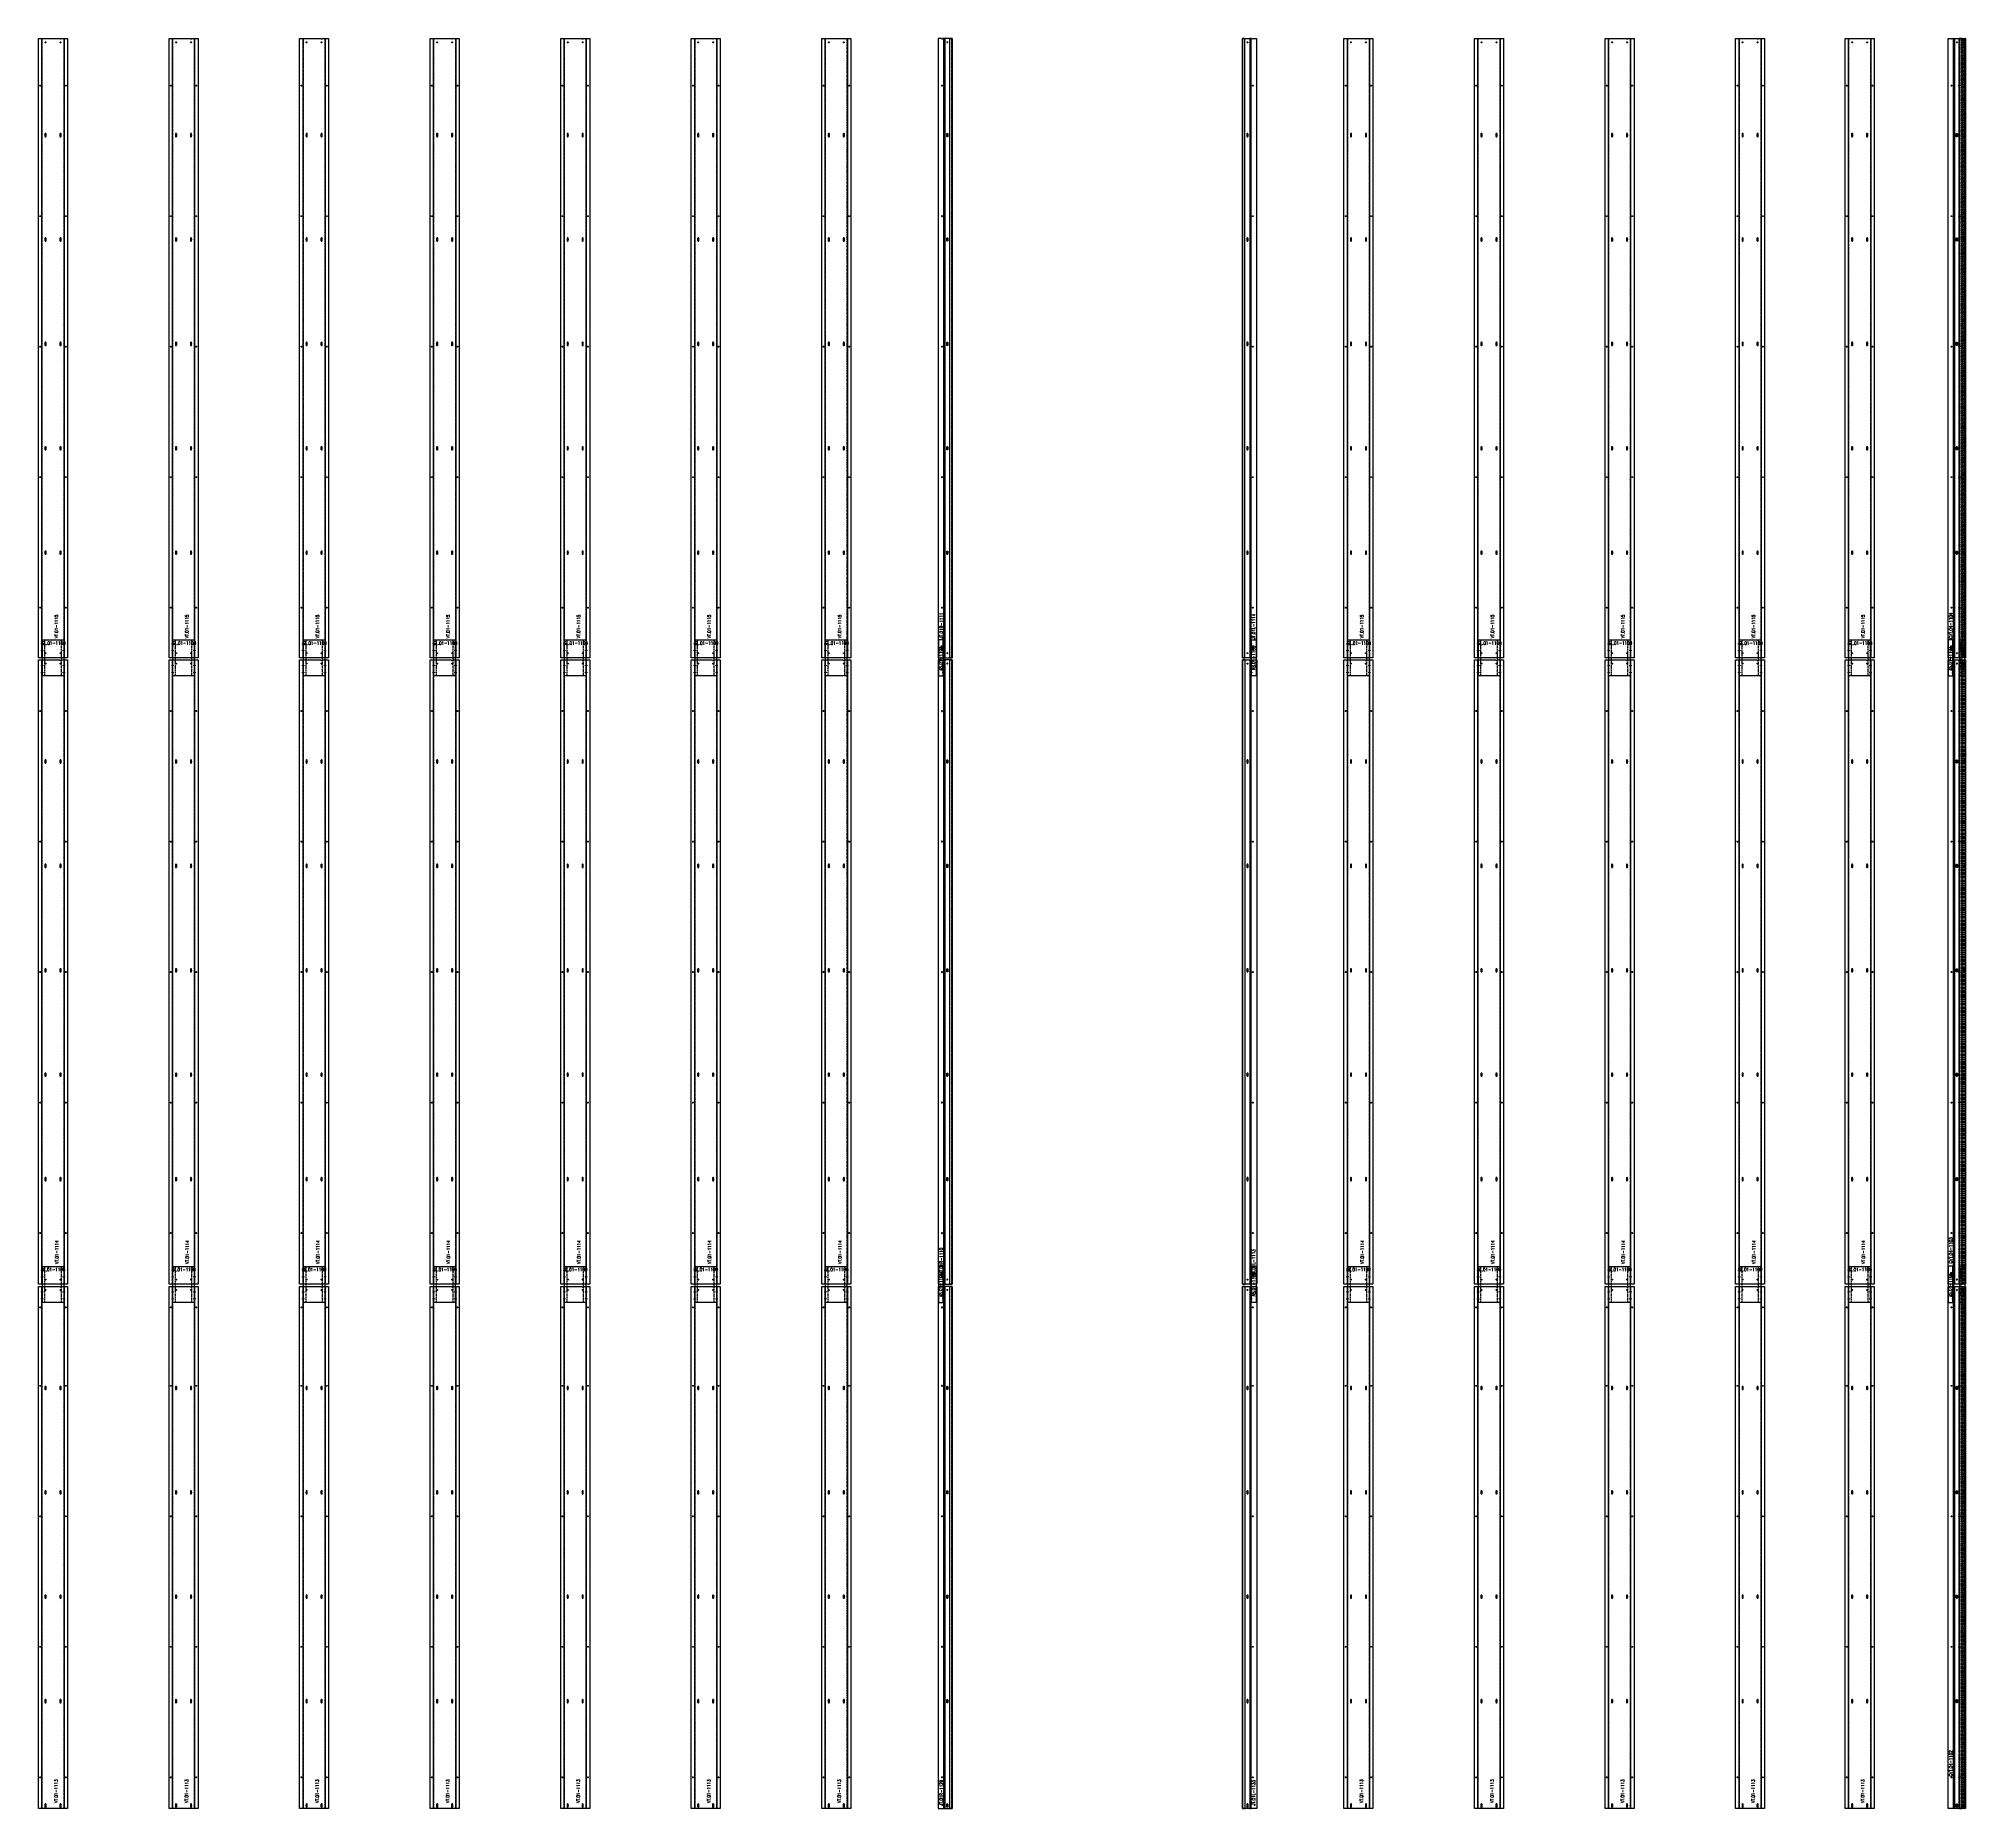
# Model space of a CAD drawing. Header units: inches. Extents: x 11737 to 18084, y -4365 to 1695.
# Drawn here: x 17161 to 17603.8, y -148.2 to 258.6 of the extents above; entities that cross this region are included whole.
import ezdxf

# ---------------------------------------------------------------- set-up
doc = ezdxf.new("R2010")
doc.units = ezdxf.units.IN
doc.header["$MEASUREMENT"] = 0
for name, pattern in [('NBK_Center', [0.541667, 0.333333, -0.0625, 0.083333, -0.0625]), ('NBK_Center2', [0.270833, 0.166667, -0.03125, 0.041667, -0.03125]), ('NBK_Hidden', [0.125, 0.083333, -0.041667]), ('NBK_Hidden2', [0.0625, 0.041667, -0.020833])]:
    doc.linetypes.add(name, pattern=pattern)
doc.layers.get('Defpoints').update_dxf_attribs({"color": 250, "lineweight": 0})
for name, color, linetype, lineweight in [('!Bracket', 11, 'Continuous', 25), ('!Clip - bent', 20, 'Continuous', 25), ('!Dimension', 50, 'Continuous', 5), ('!Extrusion', 140, 'Continuous', 25), ('!Linetype_Center', 220, 'NBK_Center', 9), ('!Linetype_Center2', 222, 'NBK_Center2', 9), ('!Misc2', 252, 'NBK_Hidden2', 5)]:
    doc.layers.add(name, color=color, linetype=linetype, lineweight=lineweight)
doc.styles.add('Romans', font='romans.shx', dxfattribs={"width": 0.8})

# ---------------------------------------------------------------- blocks, each defined once
blk = doc.blocks.new('CLEAR SECTION HOLE')
at = {"layer": '!Linetype_Center2'}
blk.add_line((-0.33, 0), (0.26, 0), dxfattribs=at)
at = {"layer": '!Misc2'}
blk.add_lwpolyline([(-0.08, 0.1), (0, 0.1), (0, -0.1), (-0.08, -0.1)], close=True, dxfattribs=at)
blk = doc.blocks.new('WEEP HOLE')
at = {"layer": '!Linetype_Center'}
for p, q in [((-0.22, 0.37), (0.22, 0.37)), ((0, 0.83), (0, -0.08))]:
    blk.add_line(p, q, dxfattribs=at)
at = {"color": 0}
blk.add_lwpolyline([(-0.14, 0.61), (-0.14, 0.14, 0.414214), (0, 0, 0.414214), (0.14, 0.14), (0.14, 0.61, 0.414214), (0, 0.75, 0.414214)], format="xyb", close=True, dxfattribs=at)
blk = doc.blocks.new('TAP HOLE_5mm')
at = {"layer": '!Linetype_Center2'}
for points in [[(-0.18, 0), (0.18, 0)], [(0, 0.18), (0, -0.18)]]:
    blk.add_lwpolyline(points, dxfattribs=at)
blk.add_circle((0, 0), 0.101)
blk = doc.blocks.new('VT.01-1113-')
at = {"layer": '!Extrusion'}
blk.add_lwpolyline([(120.02, -1.58, 1), (120.02, -1.86), (120.02, -3.33), (0, -3.33), (0, 3.33), (120.02, 3.33)], format="xyb", close=True, dxfattribs=at)
blk.add_lwpolyline([(120.02, -2.54), (0, -2.54), (0, 2.54), (120.02, 2.54)], dxfattribs=at)
at = {"layer": '!Extrusion', "linetype": 'NBK_Hidden'}
blk.add_lwpolyline([(120.02, -2.46), (0, -2.46), (0, 2.46), (120.02, 2.46)], dxfattribs=at)
at = {"layer": '!Extrusion'}
blk.add_lwpolyline([(124.61, 2.45), (124.61, -2.45), (116.35, -2.45), (116.35, 2.45)], close=True, dxfattribs=at)
at = {"layer": '!Extrusion', "linetype": 'NBK_Hidden2'}
blk.add_lwpolyline([(124.61, 1.86), (124.61, -1.86), (116.35, -1.86), (116.35, 1.86)], close=True, dxfattribs=at)
at = {"layer": '!Dimension', "rotation": 270}
for p in [(117.15, 2.46), (118.73, 2.46), (117.15, -2.54), (118.73, -2.54)]:
    blk.add_blockref('CLEAR SECTION HOLE', p, dxfattribs=at)
at = {"layer": '!Extrusion', "rotation": 270}
for name, p in [('WEEP HOLE', (0.29, 1.72)), ('TAP HOLE_5mm', (7.16, 2.93)), ('WEEP HOLE', (24.3, 1.72)), ('TAP HOLE_5mm', (37.16, 2.93)), ('WEEP HOLE', (48.3, 1.72)), ('TAP HOLE_5mm', (67.16, 2.93)), ('WEEP HOLE', (72.3, 1.72)), ('WEEP HOLE', (96.3, 1.72)), ('TAP HOLE_5mm', (97.16, 2.93)), ('TAP HOLE_5mm', (115.18, 2.93)), ('TAP HOLE_5mm', (119.19, 1.72)), ('WEEP HOLE', (0.29, -1.72)), ('TAP HOLE_5mm', (7.16, -2.93)), ('WEEP HOLE', (24.3, -1.72)), ('TAP HOLE_5mm', (37.16, -2.93)), ('WEEP HOLE', (48.3, -1.72)), ('TAP HOLE_5mm', (67.16, -2.93)), ('WEEP HOLE', (72.3, -1.72)), ('WEEP HOLE', (96.3, -1.72)), ('TAP HOLE_5mm', (97.16, -2.93)), ('TAP HOLE_5mm', (115.18, -2.93)), ('TAP HOLE_5mm', (119.19, -1.72))]:
    blk.add_blockref(name, p, dxfattribs=at)
at = {"layer": 'Defpoints', "color": 30, "insert": (123.88, -0.03), "char_height": 0.75, "width": 1.65, "attachment_point": 5, "rotation": 270, "style": 'Romans'}
blk.add_mtext('SL.01-1100', dxfattribs=at)
at = {"layer": 'Defpoints', "color": 1, "insert": (3.96, -0.69), "char_height": 0.75, "width": 1.65, "attachment_point": 5, "style": 'Romans'}
blk.add_mtext('VT.01-1113', dxfattribs=at)
blk = doc.blocks.new('SLOTTED SECTION HOLE')
at = {"layer": '!Linetype_Center2'}
blk.add_line((-0.33, 0), (0.26, 0), dxfattribs=at)
at = {"layer": '!Misc2'}
blk.add_lwpolyline([(-0.08, 0.47), (0, 0.47), (0, -0.47), (-0.08, -0.47)], close=True, dxfattribs=at)
blk = doc.blocks.new('VT.01-1115-')
at = {"layer": '!Extrusion'}
blk.add_lwpolyline([(3.33, 0), (-3.33, 0), (-3.33, 142.35), (1.58, 142.35, 1), (1.86, 142.35), (3.33, 142.35)], format="xyb", close=True, dxfattribs=at)
blk.add_lwpolyline([(1.86, 142.35), (2.54, 142.35), (2.54, 0), (-2.54, 0), (-2.54, 142.35), (1.58, 142.35)], dxfattribs=at)
at = {"layer": '!Extrusion', "linetype": 'NBK_Hidden'}
blk.add_lwpolyline([(1.86, 142.35), (2.46, 142.35), (2.46, 0), (-2.46, 0), (-2.46, 142.35), (1.58, 142.35)], dxfattribs=at)
at = {"layer": '!Dimension'}
for p in [(-2.46, 3.24), (-2.46, 1.66), (2.54, 3.24), (2.54, 1.66)]:
    blk.add_blockref('SLOTTED SECTION HOLE', p, dxfattribs=at)
at = {"layer": '!Extrusion'}
for name, p in [('TAP HOLE_5mm', (-1.72, 141.48)), ('TAP HOLE_5mm', (1.72, 141.48)), ('TAP HOLE_5mm', (-2.93, 131.52)), ('TAP HOLE_5mm', (2.93, 131.52)), ('WEEP HOLE', (-1.72, 119.78)), ('WEEP HOLE', (1.72, 119.78)), ('TAP HOLE_5mm', (-2.93, 101.52)), ('TAP HOLE_5mm', (2.93, 101.52)), ('WEEP HOLE', (-1.72, 95.78)), ('WEEP HOLE', (1.72, 95.78)), ('TAP HOLE_5mm', (-2.93, 71.52)), ('WEEP HOLE', (-1.72, 71.78)), ('WEEP HOLE', (1.72, 71.78)), ('TAP HOLE_5mm', (2.93, 71.52)), ('WEEP HOLE', (-1.72, 47.78)), ('WEEP HOLE', (1.72, 47.78)), ('TAP HOLE_5mm', (-2.93, 41.52)), ('TAP HOLE_5mm', (2.93, 41.52)), ('WEEP HOLE', (-1.72, 23.78)), ('WEEP HOLE', (1.72, 23.78)), ('TAP HOLE_5mm', (-2.93, 11.52)), ('TAP HOLE_5mm', (2.93, 11.52)), ('TAP HOLE_5mm', (-1.72, 1.06)), ('TAP HOLE_5mm', (1.72, 1.06))]:
    blk.add_blockref(name, p, dxfattribs=at)
at = {"layer": 'Defpoints', "color": 1, "insert": (0.77, 7.19), "char_height": 0.75, "width": 1.65, "attachment_point": 5, "rotation": 90, "style": 'Romans'}
blk.add_mtext('VT.01-1115', dxfattribs=at)
blk = doc.blocks.new('19mm WEEP HOLE')
at = {"layer": '!Linetype_Center'}
blk.add_line((-0.37, 0.2), (-0.37, -0.12), dxfattribs=at)
at = {"linetype": 'NBK_Hidden'}
blk.add_lwpolyline([(-0.75, 0.08), (0, 0.08), (0, 0), (-0.75, 0)], close=True, dxfattribs=at)
blk = doc.blocks.new('HOLE SECTION')
at = {"layer": '!Linetype_Center2'}
blk.add_line((-0.33, 0), (0.26, 0), dxfattribs=at)
at = {"layer": '!Misc2'}
blk.add_lwpolyline([(-0.09, 0.1), (0, 0.1), (0, -0.1), (-0.09, -0.1)], close=True, dxfattribs=at)
blk = doc.blocks.new('SECTION CLEAR HOLE 1')
at = {"layer": '!Linetype_Center2'}
blk.add_line((-0.33, 0, 0), (0.26, 0, 0), dxfattribs=at)
at = {"layer": '!Misc2'}
blk.add_lwpolyline([(-0.12, 0.1), (0, 0.1), (0, -0.1), (-0.12, -0.1)], close=True, dxfattribs=at)
blk = doc.blocks.new('SLOTTED SECTION1')
at = {"layer": '!Linetype_Center2'}
blk.add_lwpolyline([(-0.24, 0), (0.12, 0)], dxfattribs=at)
at = {"layer": '!Misc2'}
blk.add_lwpolyline([(-0.12, 0.47), (0, 0.47), (0, -0.47), (-0.12, -0.47)], close=True, dxfattribs=at)
blk = doc.blocks.new('SLOTTED HOLE 1')
at = {"layer": '!Linetype_Center'}
for p, q in [((0, 0.55), (0, -0.55)), ((-0.22, 0), (0.22, 0))]:
    blk.add_line(p, q, dxfattribs=at)
at = {"color": 0}
blk.add_lwpolyline([(-0.14, 0.33), (-0.14, -0.33, 0.414214), (0, -0.47, 0.414214), (0.14, -0.33), (0.14, 0.33, 0.414214), (0, 0.47, 0.414214)], format="xyb", close=True, dxfattribs=at)
blk = doc.blocks.new('SL.01-1101')
at = {"layer": '!Bracket'}
for points in [[(4.65, -1.3), (4.65, -0.12), (-3.67, -0.12), (-3.67, -1.3)], [(-3.67, -1.3), (-3.67, -1.18), (4.65, -1.18), (4.65, -1.3)]]:
    blk.add_lwpolyline(points, close=True, dxfattribs=at)
at = {"layer": '!Dimension', "xscale": -1, "rotation": 270}
for name, p in [('SECTION CLEAR HOLE 1', (-2.88, -1.18)), ('SECTION CLEAR HOLE 1', (-1.3, -1.18)), ('SLOTTED SECTION1', (2.15, -1.18)), ('SLOTTED SECTION1', (3.73, -1.18))]:
    blk.add_blockref(name, p, dxfattribs=at)
at = {"layer": '!Extrusion', "xscale": -1, "rotation": 270}
blk.add_blockref('TAP HOLE_5mm', (-2.09, -0.83), dxfattribs=at)
at = {"layer": '!Extrusion', "linetype": 'NBK_Hidden', "xscale": -1, "rotation": 270}
blk.add_blockref('SLOTTED HOLE 1', (2.75, -0.83), dxfattribs=at)
at = {"layer": 'Defpoints', "color": 30, "insert": (0.32, -0.6), "char_height": 0.75, "width": 1.65, "attachment_point": 5, "style": 'Romans'}
blk.add_mtext('AS.01-1101', dxfattribs=at)
blk = doc.blocks.new('AS.01-1100-')
at = {"layer": '!Bracket'}
for points in [[(4.65, 1.33), (4.65, 0.15), (-3.67, 0.15), (-3.67, 1.33)], [(-3.67, 1.33), (-3.67, 1.21), (4.65, 1.21), (4.65, 1.33)]]:
    blk.add_lwpolyline(points, close=True, dxfattribs=at)
at = {"layer": '!Dimension', "rotation": 270}
for name, p in [('SECTION CLEAR HOLE 1', (-2.09, 1.21)), ('SLOTTED SECTION1', (2.75, 1.21))]:
    blk.add_blockref(name, p, dxfattribs=at)
at = {"layer": '!Extrusion', "rotation": 270}
for p in [(-2.88, 0.86, 0), (-1.3, 0.86, 0)]:
    blk.add_blockref('TAP HOLE_5mm', p, dxfattribs=at)
at = {"layer": '!Extrusion', "linetype": 'NBK_Hidden', "rotation": 270}
for p in [(2.15, 0.86), (3.73, 0.86)]:
    blk.add_blockref('SLOTTED HOLE 1', p, dxfattribs=at)
at = {"layer": 'Defpoints', "color": 30, "insert": (0.49, 0.74), "char_height": 0.75, "width": 1.65, "attachment_point": 5, "style": 'Romans'}
blk.add_mtext('AS.01-1100', dxfattribs=at)
blk = doc.blocks.new('CVT.04-1102-')
at = {"layer": '!Extrusion'}
blk.add_lwpolyline([(0, 0), (-3.97, 0), (-3.97, 120.02), (-3.34, 120.02, 1), (-3.06, 120.02), (0, 120.02)], format="xyb", close=True, dxfattribs=at)
for points in [[(-2.78, 120.02), (-2.53, 120.02), (-2.53, 0), (-2.78, 0)], [(-1.41, 0), (-0.76, 0), (-0.76, 120.02), (-1.41, 120.02)]]:
    blk.add_lwpolyline(points, close=True, dxfattribs=at)
at = {"layer": '!Extrusion', "linetype": 'NBK_Hidden'}
for points in [[(-1.33, 0), (-1.42, 0), (-1.42, 120.02), (-1.33, 120.02)], [(-0.76, 0), (-0.86, 0), (-0.86, 120.02), (-0.76, 120.02)], [(-0.35, 120.02), (-0.28, 120.02), (-0.28, 0), (-0.35, 0)], [(-0.14, 0), (-0.04, 0), (-0.04, 120.02), (-0.14, 120.02)]]:
    blk.add_lwpolyline(points, close=True, dxfattribs=at)
at = {"layer": '!Dimension', "rotation": 360}
blk.add_blockref('CLEAR SECTION HOLE', (-0.28, 119.14), dxfattribs=at)
at = {"layer": '!Dimension'}
for p in [(-1.33, 97.16), (-1.33, 67.16), (-1.33, 37.16), (-1.33, 7.16)]:
    blk.add_blockref('HOLE SECTION', p, dxfattribs=at)
at = {"layer": '!Extrusion'}
for name, p, rotation in [('TAP HOLE_5mm', (-3.2, 115.18), 360), ('TAP HOLE_5mm', (-3.2, 97.16), 360), ('19mm WEEP HOLE', (-0.35, 96.3), 270), ('19mm WEEP HOLE', (-0.35, 72.3), 270), ('TAP HOLE_5mm', (-3.2, 67.16), 360), ('19mm WEEP HOLE', (-0.35, 48.3), 270), ('TAP HOLE_5mm', (-3.2, 37.16), 360), ('19mm WEEP HOLE', (-0.35, 24.3), 270), ('TAP HOLE_5mm', (-3.2, 7.16), 360), ('19mm WEEP HOLE', (-0.35, 0.29), 270)]:
    blk.add_blockref(name, p, dxfattribs=dict(at, rotation=rotation))
at = {"layer": '!Extrusion', "xscale": -1}
for name, p in [('TAP HOLE_5mm', (-1.97, 119.19)), ('WEEP HOLE', (-1.97, 96.3)), ('WEEP HOLE', (-1.97, 72.3)), ('WEEP HOLE', (-1.97, 48.3)), ('WEEP HOLE', (-1.97, 24.3)), ('WEEP HOLE', (-1.97, 0.29))]:
    blk.add_blockref(name, p, dxfattribs=at)
at = {"color": 144, "rotation": 90}
for name, p in [('SL.01-1101', (-4.08, 120.02)), ('AS.01-1100-', (0, 120.02))]:
    blk.add_blockref(name, p, dxfattribs=at)
at = {"layer": 'Defpoints', "color": 3, "insert": (-3.38, 10.37), "char_height": 0.75, "width": 1.65, "attachment_point": 5, "rotation": 90, "style": 'Romans'}
blk.add_mtext('CVT.04-1102', dxfattribs=at)
blk = doc.blocks.new('CVT.04-1103-')
at = {"layer": '!Extrusion'}
blk.add_lwpolyline([(0, 0), (-3.97, 0), (-3.97, 143.5), (-3.34, 143.5, 1), (-3.06, 143.5), (0, 143.5)], format="xyb", close=True, dxfattribs=at)
for points in [[(-2.78, 143.5), (-2.53, 143.5), (-2.53, 0), (-2.78, 0)], [(-1.41, 0), (-0.76, 0), (-0.76, 143.5), (-1.41, 143.5)]]:
    blk.add_lwpolyline(points, close=True, dxfattribs=at)
at = {"layer": '!Extrusion', "linetype": 'NBK_Hidden'}
for points in [[(-1.33, 0), (-1.42, 0), (-1.42, 143.5), (-1.33, 143.5)], [(-0.76, 0), (-0.86, 0), (-0.86, 143.5), (-0.76, 143.5)], [(-0.35, 143.5), (-0.28, 143.5), (-0.28, 0), (-0.35, 0)], [(-0.14, 0), (-0.04, 0), (-0.04, 143.5), (-0.14, 143.5)]]:
    blk.add_lwpolyline(points, close=True, dxfattribs=at)
at = {"layer": '!Dimension', "rotation": 360}
for p in [(-0.28, 142.67), (-0.28, 1.06)]:
    blk.add_blockref('CLEAR SECTION HOLE', p, dxfattribs=at)
at = {"layer": '!Dimension'}
for p in [(-1.33, 131.75), (-1.33, 101.75), (-1.33, 71.75), (-1.33, 41.75), (-1.33, 11.75)]:
    blk.add_blockref('HOLE SECTION', p, dxfattribs=at)
at = {"layer": '!Extrusion', "xscale": -1}
for name, p in [('TAP HOLE_5mm', (-1.97, 142.67)), ('WEEP HOLE', (-1.97, 119.78)), ('WEEP HOLE', (-1.97, 95.78)), ('WEEP HOLE', (-1.97, 71.78)), ('WEEP HOLE', (-1.97, 47.78)), ('WEEP HOLE', (-1.97, 23.78)), ('TAP HOLE_5mm', (-1.97, 1.06))]:
    blk.add_blockref(name, p, dxfattribs=at)
at = {"layer": '!Extrusion'}
for name, p, rotation in [('TAP HOLE_5mm', (-3.2, 131.75), 360), ('19mm WEEP HOLE', (-0.35, 119.78), 270), ('TAP HOLE_5mm', (-3.2, 101.75), 360), ('19mm WEEP HOLE', (-0.35, 95.78), 270), ('TAP HOLE_5mm', (-3.2, 71.75), 360), ('19mm WEEP HOLE', (-0.35, 71.78), 270), ('19mm WEEP HOLE', (-0.35, 47.78), 270), ('TAP HOLE_5mm', (-3.2, 41.75), 360), ('19mm WEEP HOLE', (-0.35, 23.78), 270), ('TAP HOLE_5mm', (-3.2, 11.75), 360)]:
    blk.add_blockref(name, p, dxfattribs=dict(at, rotation=rotation))
at = {"color": 144, "rotation": 90}
for name, p in [('SL.01-1101', (-4.08, 143.5)), ('AS.01-1100-', (0, 143.5))]:
    blk.add_blockref(name, p, dxfattribs=at)
at = {"layer": 'Defpoints', "color": 3, "insert": (-3.38, 7.78), "char_height": 0.75, "width": 1.65, "attachment_point": 5, "rotation": 90, "style": 'Romans'}
blk.add_mtext('CVT.04-1103', dxfattribs=at)
blk = doc.blocks.new('CVT.04-1104-')
at = {"layer": '!Extrusion'}
blk.add_lwpolyline([(0, 0), (-3.97, 0), (-3.97, 142.35), (-3.34, 142.35, 1), (-3.06, 142.35), (0, 142.35)], format="xyb", close=True, dxfattribs=at)
for points in [[(-2.78, 142.35), (-2.53, 142.35), (-2.53, 0), (-2.78, 0)], [(-1.41, 0), (-0.76, 0), (-0.76, 142.35), (-1.41, 142.35)]]:
    blk.add_lwpolyline(points, close=True, dxfattribs=at)
at = {"layer": '!Extrusion', "linetype": 'NBK_Hidden'}
for points in [[(-1.33, 0), (-1.42, 0), (-1.42, 142.35), (-1.33, 142.35)], [(-0.76, 0), (-0.86, 0), (-0.86, 142.35), (-0.76, 142.35)], [(-0.35, 142.35), (-0.28, 142.35), (-0.28, 0), (-0.35, 0)], [(-0.14, 0), (-0.04, 0), (-0.04, 142.35), (-0.14, 142.35)]]:
    blk.add_lwpolyline(points, close=True, dxfattribs=at)
at = {"layer": '!Dimension', "rotation": 360}
for name, p in [('CLEAR SECTION HOLE', (-0.28, 141.48)), ('HOLE SECTION', (-1.33, 131.52)), ('HOLE SECTION', (-1.33, 101.52)), ('HOLE SECTION', (-1.33, 71.52)), ('HOLE SECTION', (-1.33, 41.52)), ('HOLE SECTION', (-1.33, 11.52)), ('CLEAR SECTION HOLE', (-0.28, 1.06))]:
    blk.add_blockref(name, p, dxfattribs=at)
at = {"layer": '!Extrusion', "xscale": -1}
for name, p in [('TAP HOLE_5mm', (-1.97, 141.48)), ('WEEP HOLE', (-1.97, 119.78)), ('WEEP HOLE', (-1.97, 95.78)), ('WEEP HOLE', (-1.97, 71.78)), ('WEEP HOLE', (-1.97, 47.78)), ('WEEP HOLE', (-1.97, 23.78)), ('TAP HOLE_5mm', (-1.97, 1.06))]:
    blk.add_blockref(name, p, dxfattribs=at)
at = {"layer": '!Extrusion'}
for name, p, rotation in [('TAP HOLE_5mm', (-3.2, 131.52), 360), ('19mm WEEP HOLE', (-0.35, 119.78), 270), ('TAP HOLE_5mm', (-3.2, 101.52), 360), ('19mm WEEP HOLE', (-0.35, 95.78), 270), ('TAP HOLE_5mm', (-3.2, 71.52), 360), ('19mm WEEP HOLE', (-0.35, 71.78), 270), ('19mm WEEP HOLE', (-0.35, 47.78), 270), ('TAP HOLE_5mm', (-3.2, 41.52), 360), ('19mm WEEP HOLE', (-0.35, 23.78), 270), ('TAP HOLE_5mm', (-3.2, 11.52), 360)]:
    blk.add_blockref(name, p, dxfattribs=dict(at, rotation=rotation))
at = {"layer": 'Defpoints', "color": 3, "insert": (-3.38, 7.38), "char_height": 0.75, "width": 1.65, "attachment_point": 5, "rotation": 90, "style": 'Romans'}
blk.add_mtext('CVT.04-1104', dxfattribs=at)
blk = doc.blocks.new('VT.01-1114-')
at = {"layer": '!Extrusion'}
blk.add_lwpolyline([(-2.45, 148.09), (2.45, 148.09), (2.45, 139.83), (-2.45, 139.83)], close=True, dxfattribs=at)
at = {"layer": '!Extrusion', "linetype": 'NBK_Hidden2'}
blk.add_lwpolyline([(-1.86, 148.09), (1.86, 148.09), (1.86, 139.83), (-1.86, 139.83)], close=True, dxfattribs=at)
at = {"layer": '!Extrusion'}
blk.add_lwpolyline([(-3.33, 0), (-3.33, 143.5), (1.58, 143.5, 1), (1.86, 143.5), (3.33, 143.5), (3.33, 0)], format="xyb", close=True, dxfattribs=at)
for points in [[(-2.54, 0), (-2.54, 143.5), (1.58, 143.5)], [(1.86, 143.5), (2.54, 143.5), (2.54, 0)]]:
    blk.add_lwpolyline(points, dxfattribs=at)
at = {"layer": '!Extrusion', "linetype": 'NBK_Hidden'}
for points in [[(-2.46, 0), (-2.46, 143.5), (1.58, 143.5)], [(1.86, 143.5), (2.46, 143.5), (2.46, 0)]]:
    blk.add_lwpolyline(points, dxfattribs=at)
at = {"layer": '!Dimension', "rotation": 360}
for name, p in [('CLEAR SECTION HOLE', (-2.46, 142.2)), ('CLEAR SECTION HOLE', (2.54, 142.2)), ('CLEAR SECTION HOLE', (-2.46, 140.62)), ('CLEAR SECTION HOLE', (2.54, 140.62)), ('SLOTTED SECTION HOLE', (-2.46, 3.24)), ('SLOTTED SECTION HOLE', (-2.46, 1.66)), ('SLOTTED SECTION HOLE', (2.54, 3.24)), ('SLOTTED SECTION HOLE', (2.54, 1.66))]:
    blk.add_blockref(name, p, dxfattribs=at)
at = {"layer": '!Extrusion', "rotation": 360}
for name, p in [('TAP HOLE_5mm', (-1.72, 142.67)), ('TAP HOLE_5mm', (1.72, 142.67)), ('TAP HOLE_5mm', (-2.93, 131.75)), ('TAP HOLE_5mm', (2.93, 131.75)), ('WEEP HOLE', (-1.72, 119.78)), ('WEEP HOLE', (1.72, 119.78)), ('TAP HOLE_5mm', (-2.93, 101.75)), ('TAP HOLE_5mm', (2.93, 101.75)), ('WEEP HOLE', (-1.72, 95.78)), ('WEEP HOLE', (1.72, 95.78)), ('TAP HOLE_5mm', (-2.93, 71.75)), ('WEEP HOLE', (-1.72, 71.78)), ('WEEP HOLE', (1.72, 71.78)), ('TAP HOLE_5mm', (2.93, 71.75)), ('WEEP HOLE', (-1.72, 47.78)), ('WEEP HOLE', (1.72, 47.78)), ('TAP HOLE_5mm', (-2.93, 41.75)), ('TAP HOLE_5mm', (2.93, 41.75)), ('WEEP HOLE', (-1.72, 23.78)), ('WEEP HOLE', (1.72, 23.78)), ('TAP HOLE_5mm', (-2.93, 11.75)), ('TAP HOLE_5mm', (2.93, 11.75)), ('TAP HOLE_5mm', (-1.72, 1.06)), ('TAP HOLE_5mm', (1.72, 1.06))]:
    blk.add_blockref(name, p, dxfattribs=at)
at = {"layer": 'Defpoints', "color": 30, "insert": (0.12, 147.38), "char_height": 0.75, "width": 1.65, "attachment_point": 5, "style": 'Romans'}
blk.add_mtext('SL.01-1100', dxfattribs=at)
at = {"layer": 'Defpoints', "color": 1, "insert": (0.85, 7.35), "char_height": 0.75, "width": 1.65, "attachment_point": 5, "rotation": 90, "style": 'Romans'}
blk.add_mtext('VT.01-1114', dxfattribs=at)
blk = doc.blocks.new('JT.01L-1114')
at = {"layer": '!Extrusion'}
blk.add_lwpolyline([(-3.25, 0), (-3.25, 142.35), (-1.02, 142.35, 1), (-0.75, 142.35), (0, 142.35), (0, 0)], format="xyb", close=True, dxfattribs=at)
at = {"layer": '!Extrusion', "linetype": 'NBK_Hidden'}
for points in [[(-3.17, 0), (-3.17, 142.35), (-3.25, 142.35), (-3.25, 0)], [(-1.3, 0), (-1.3, 142.35), (-1.38, 142.35), (-1.38, 0)]]:
    blk.add_lwpolyline(points, close=True, dxfattribs=at)
at = {"layer": '!Extrusion'}
for points in [[(-2.68, 0), (-2.68, 142.35), (-3.25, 142.35), (-3.25, 0)], [(-1.3, 0), (-1.3, 142.35), (-1.56, 142.35), (-1.56, 0)]]:
    blk.add_lwpolyline(points, close=True, dxfattribs=at)
at = {"layer": '!Extrusion', "rotation": 360}
for p in [(-2.12, 141.48), (-0.89, 131.52), (-0.89, 101.52), (-0.89, 71.52), (-0.89, 41.52), (-0.89, 11.52), (-2.12, 1.06)]:
    blk.add_blockref('TAP HOLE_5mm', p, dxfattribs=at)
at = {"layer": '!Extrusion'}
for p in [(-2.12, 119.78), (-2.12, 95.78), (-2.12, 71.78), (-2.12, 47.78), (-2.12, 23.78)]:
    blk.add_blockref('WEEP HOLE', p, dxfattribs=at)
at = {"layer": 'Defpoints', "color": 2, "insert": (-0.71, 7.17), "char_height": 0.75, "width": 1.65, "attachment_point": 5, "rotation": 90, "style": 'Romans'}
blk.add_mtext('JT.01L-1114', dxfattribs=at)
blk = doc.blocks.new('AS.01-1100')
at = {"layer": '!Bracket'}
for points in [[(-1.3, 4.65), (-0.12, 4.65), (-0.12, -3.67), (-1.3, -3.67)], [(-1.3, -3.67), (-1.18, -3.67), (-1.18, 4.65), (-1.3, 4.65)]]:
    blk.add_lwpolyline(points, close=True, dxfattribs=at)
at = {"layer": '!Dimension'}
for name, p in [('SLOTTED SECTION1', (-1.18, 3.73)), ('SLOTTED SECTION1', (-1.18, 2.15)), ('SECTION CLEAR HOLE 1', (-1.18, -1.3)), ('SECTION CLEAR HOLE 1', (-1.18, -2.88))]:
    blk.add_blockref(name, p, dxfattribs=at)
at = {"layer": '!Extrusion', "linetype": 'NBK_Hidden'}
blk.add_blockref('SLOTTED HOLE 1', (-0.83, 2.75), dxfattribs=at)
at = {"layer": '!Extrusion', "rotation": 360}
blk.add_blockref('TAP HOLE_5mm', (-0.83, -2.09), dxfattribs=at)
at = {"layer": 'Defpoints', "color": 30, "insert": (-0.71, 0.49), "char_height": 0.75, "width": 1.65, "attachment_point": 5, "rotation": 90, "style": 'Romans'}
blk.add_mtext('AS.01-1100', dxfattribs=at)
blk = doc.blocks.new('JT.01L-1113')
at = {"layer": '!Extrusion'}
blk.add_lwpolyline([(0, 0), (0, 143.5), (2.22, 143.5, 1), (2.5, 143.5), (3.25, 143.5), (3.25, 0)], format="xyb", close=True, dxfattribs=at)
at = {"layer": '!Extrusion', "linetype": 'NBK_Hidden'}
for points in [[(0.08, 0), (0.08, 143.5), (0, 143.5), (0, 0)], [(1.95, 0), (1.95, 143.5), (1.87, 143.5), (1.87, 0)]]:
    blk.add_lwpolyline(points, close=True, dxfattribs=at)
at = {"layer": '!Extrusion'}
for points in [[(0.57, 0), (0.57, 143.5), (0, 143.5), (0, 0)], [(1.95, 0), (1.95, 143.5), (1.69, 143.5), (1.69, 0)]]:
    blk.add_lwpolyline(points, close=True, dxfattribs=at)
at = {"layer": '!Dimension'}
blk.add_blockref('AS.01-1100', (3.25, 143.5), dxfattribs=at)
at = {"layer": '!Extrusion', "rotation": 360}
for p in [(1.13, 142.67), (2.36, 131.75), (2.36, 101.75), (2.36, 71.75), (2.36, 41.75), (2.36, 11.75), (1.13, 1.06)]:
    blk.add_blockref('TAP HOLE_5mm', p, dxfattribs=at)
at = {"layer": '!Extrusion'}
for p in [(1.13, 119.78), (1.13, 95.78), (1.13, 71.78), (1.13, 47.78), (1.13, 23.78)]:
    blk.add_blockref('WEEP HOLE', p, dxfattribs=at)
at = {"layer": 'Defpoints', "color": 2, "insert": (2.54, 5.08), "char_height": 0.75, "width": 1.65, "attachment_point": 5, "rotation": 90, "style": 'Romans'}
blk.add_mtext('JT.01L-1113', dxfattribs=at)
blk = doc.blocks.new('JT.01R-1111-')
at = {"layer": '!Extrusion'}
blk.add_lwpolyline([(3.25, 0), (3.25, 142.35), (1.02, 142.35, -1), (0.75, 142.35), (0, 142.35), (0, 0)], format="xyb", close=True, dxfattribs=at)
for points in [[(1.3, 0), (1.3, 142.35), (1.56, 142.35), (1.56, 0)], [(2.68, 0), (2.68, 142.35), (3.25, 142.35), (3.25, 0)]]:
    blk.add_lwpolyline(points, close=True, dxfattribs=at)
at = {"layer": '!Extrusion', "linetype": 'NBK_Hidden'}
for points in [[(1.3, 0), (1.3, 142.35), (1.38, 142.35), (1.38, 0)], [(3.17, 0), (3.17, 142.35), (3.25, 142.35), (3.25, 0)]]:
    blk.add_lwpolyline(points, close=True, dxfattribs=at)
at = {"layer": '!Extrusion', "xscale": -1}
for name, p in [('TAP HOLE_5mm', (2.12, 141.48)), ('TAP HOLE_5mm', (0.89, 131.52)), ('WEEP HOLE', (2.12, 119.78)), ('TAP HOLE_5mm', (0.89, 101.52)), ('WEEP HOLE', (2.12, 95.78)), ('TAP HOLE_5mm', (0.89, 71.52)), ('WEEP HOLE', (2.12, 71.78)), ('WEEP HOLE', (2.12, 47.78)), ('TAP HOLE_5mm', (0.89, 41.52)), ('WEEP HOLE', (2.12, 23.78)), ('TAP HOLE_5mm', (0.89, 11.52)), ('TAP HOLE_5mm', (2.12, 1.06))]:
    blk.add_blockref(name, p, dxfattribs=at)
at = {"layer": 'Defpoints', "color": 5, "insert": (0.71, 7.38), "char_height": 0.75, "width": 1.65, "attachment_point": 5, "rotation": 90, "style": 'Romans'}
blk.add_mtext('JT.01R-1111', dxfattribs=at)
blk = doc.blocks.new('JT.01R-1110-')
at = {"layer": '!Extrusion'}
blk.add_lwpolyline([(0, 0), (0, 143.5), (-2.22, 143.5, -1), (-2.5, 143.5), (-3.25, 143.5), (-3.25, 0)], format="xyb", close=True, dxfattribs=at)
for points in [[(-1.95, 0), (-1.95, 143.5), (-1.69, 143.5), (-1.69, 0)], [(-0.57, 0), (-0.57, 143.5), (0, 143.5), (0, 0)]]:
    blk.add_lwpolyline(points, close=True, dxfattribs=at)
at = {"layer": '!Extrusion', "linetype": 'NBK_Hidden'}
for points in [[(-1.95, 0), (-1.95, 143.5), (-1.87, 143.5), (-1.87, 0)], [(-0.08, 0), (-0.08, 143.5), (0, 143.5), (0, 0)]]:
    blk.add_lwpolyline(points, close=True, dxfattribs=at)
at = {"layer": '!Extrusion', "xscale": -1}
for name, p in [('TAP HOLE_5mm', (-1.13, 142.67)), ('TAP HOLE_5mm', (-2.36, 131.75)), ('WEEP HOLE', (-1.13, 119.78)), ('TAP HOLE_5mm', (-2.36, 101.75)), ('WEEP HOLE', (-1.13, 95.78)), ('TAP HOLE_5mm', (-2.36, 71.75)), ('WEEP HOLE', (-1.13, 71.78)), ('WEEP HOLE', (-1.13, 47.78)), ('TAP HOLE_5mm', (-2.36, 41.75)), ('WEEP HOLE', (-1.13, 23.78)), ('TAP HOLE_5mm', (-2.36, 11.75)), ('TAP HOLE_5mm', (-1.13, 1.06))]:
    blk.add_blockref(name, p, dxfattribs=at)
at = {"color": 144, "rotation": 90}
blk.add_blockref('SL.01-1101', (-3.25, 143.5), dxfattribs=at)
at = {"layer": 'Defpoints', "color": 5, "insert": (-2.54, 5.38), "char_height": 0.75, "width": 1.65, "attachment_point": 5, "rotation": 90, "style": 'Romans'}
blk.add_mtext('JT.01R-1110', dxfattribs=at)
blk = doc.blocks.new('JT.01R-1129-')
at = {"layer": '!Extrusion'}
blk.add_lwpolyline([(0, 0), (0, 120.02), (-2.22, 120.02, -1), (-2.5, 120.02), (-3.25, 120.02), (-3.25, 0)], format="xyb", close=True, dxfattribs=at)
for points in [[(-1.95, 0), (-1.95, 120.02), (-1.69, 120.02), (-1.69, 0)], [(-0.57, 0), (-0.57, 120.02), (0, 120.02), (0, 0)]]:
    blk.add_lwpolyline(points, close=True, dxfattribs=at)
at = {"layer": '!Extrusion', "linetype": 'NBK_Hidden'}
for points in [[(-1.95, 0), (-1.95, 120.02), (-1.87, 120.02), (-1.87, 0)], [(-0.08, 0), (-0.08, 120.02), (0, 120.02), (0, 0)]]:
    blk.add_lwpolyline(points, close=True, dxfattribs=at)
at = {"layer": '!Extrusion', "xscale": -1}
for name, p in [('TAP HOLE_5mm', (-2.36, 115.18)), ('TAP HOLE_5mm', (-1.13, 119.19)), ('TAP HOLE_5mm', (-2.36, 97.16)), ('WEEP HOLE', (-1.13, 96.3)), ('WEEP HOLE', (-1.13, 72.3)), ('TAP HOLE_5mm', (-2.36, 67.16)), ('WEEP HOLE', (-1.13, 48.3)), ('TAP HOLE_5mm', (-2.36, 37.16)), ('WEEP HOLE', (-1.13, 24.3)), ('TAP HOLE_5mm', (-2.36, 7.16)), ('WEEP HOLE', (-1.13, 0.29))]:
    blk.add_blockref(name, p, dxfattribs=at)
at = {"color": 144, "rotation": 90}
blk.add_blockref('SL.01-1101', (-3.25, 120.02), dxfattribs=at)
at = {"layer": 'Defpoints', "color": 5, "insert": (-2.54, 3.59), "char_height": 0.75, "width": 1.65, "attachment_point": 5, "rotation": 90, "style": 'Romans'}
blk.add_mtext('JT.01R-1129', dxfattribs=at)
blk = doc.blocks.new('JT.01L-1133')
at = {"layer": '!Extrusion'}
for points in [[(0.57, 0), (0.57, 120.02), (0, 120.02), (0, 0)], [(1.95, 0), (1.95, 120.02), (1.69, 120.02), (1.69, 0)]]:
    blk.add_lwpolyline(points, close=True, dxfattribs=at)
at = {"layer": '!Extrusion', "linetype": 'NBK_Hidden'}
for points in [[(0.08, 0), (0.08, 120.02), (0, 120.02), (0, 0)], [(1.95, 0), (1.95, 120.02), (1.87, 120.02), (1.87, 0)]]:
    blk.add_lwpolyline(points, close=True, dxfattribs=at)
at = {"layer": '!Extrusion'}
blk.add_lwpolyline([(0, 0), (0, 120.02), (2.22, 120.02, 1), (2.5, 120.02), (3.25, 120.02), (3.25, 0)], format="xyb", close=True, dxfattribs=at)
at = {"layer": '!Dimension'}
blk.add_blockref('AS.01-1100', (3.25, 120.02), dxfattribs=at)
at = {"layer": '!Extrusion'}
for name, p in [('TAP HOLE_5mm', (1.13, 119.19)), ('TAP HOLE_5mm', (2.36, 115.18)), ('WEEP HOLE', (1.13, 96.3)), ('TAP HOLE_5mm', (2.36, 97.16)), ('WEEP HOLE', (1.13, 72.3)), ('TAP HOLE_5mm', (2.36, 67.16)), ('WEEP HOLE', (1.13, 48.3)), ('TAP HOLE_5mm', (2.36, 37.16)), ('WEEP HOLE', (1.13, 24.3)), ('TAP HOLE_5mm', (2.36, 7.16)), ('WEEP HOLE', (1.13, 0.29))]:
    blk.add_blockref(name, p, dxfattribs=at)
at = {"layer": 'Defpoints', "color": 2, "insert": (2.54, 3.59), "char_height": 0.75, "width": 1.65, "attachment_point": 5, "rotation": 90, "style": 'Romans'}
blk.add_mtext('JT.01L-1133', dxfattribs=at)

msp = doc.modelspace()

# ---------------------------------------------------------------- block references
at = {"layer": '!Clip - bent'}
for name, p in [('CVT.04-1104-', (17603.79882, 116.29233)), ('CVT.04-1103-', (17603.79882, -27.70767)), ('CVT.04-1102-', (17603.79882, -148.22785))]:
    msp.add_blockref(name, p, dxfattribs=at)
at = {"layer": '!Clip - bent', "color": 2}
for p in [(17164.31009, -27.70767), (17194.31009, -27.70767), (17224.31009, -27.70767), (17254.31009, -27.70767), (17284.31009, -27.70767), (17314.31009, -27.70767), (17344.31009, -27.70767), (17464.31009, -27.70767), (17494.31009, -27.70767), (17524.31009, -27.70767), (17554.31009, -27.70767), (17579.48252, -27.70767)]:
    msp.add_blockref('VT.01-1114-', p, dxfattribs=at)
at = {"layer": '!Clip - bent', "color": 3}
for name, p in [('JT.01R-1110-', (17370.95486, -27.70767)), ('JT.01L-1113', (17437.66514, -27.70767))]:
    msp.add_blockref(name, p, dxfattribs=at)
at = {"layer": '!Dimension'}
for name, p in [('VT.01-1115-', (17164.31009, 116.29233)), ('VT.01-1115-', (17194.31009, 116.29233)), ('VT.01-1115-', (17224.31009, 116.29233)), ('VT.01-1115-', (17254.31009, 116.29233)), ('VT.01-1115-', (17284.31009, 116.29233)), ('VT.01-1115-', (17314.31009, 116.29233)), ('VT.01-1115-', (17344.31009, 116.29233)), ('JT.01R-1111-', (17367.70683, 116.29233)), ('JT.01L-1114', (17440.91317, 116.29233)), ('VT.01-1115-', (17464.31009, 116.29233)), ('VT.01-1115-', (17494.31009, 116.29233)), ('VT.01-1115-', (17524.31009, 116.29233)), ('VT.01-1115-', (17554.31009, 116.29233)), ('VT.01-1115-', (17579.48252, 116.29233))]:
    msp.add_blockref(name, p, dxfattribs=at)
at = {"layer": '!Dimension', "color": 1, "rotation": 90}
for p in [(17164.31009, -148.22785), (17194.31009, -148.22785), (17224.31009, -148.22785), (17254.31009, -148.22785), (17284.31009, -148.22785), (17314.31009, -148.22785), (17344.31009, -148.22785), (17464.31009, -148.22785), (17494.31009, -148.22785), (17524.31009, -148.22785), (17554.31009, -148.22785), (17579.48252, -148.22785)]:
    msp.add_blockref('VT.01-1113-', p, dxfattribs=at)
at = {"color": 3}
for name, p in [('JT.01R-1129-', (17370.95486, -148.22785)), ('JT.01L-1133', (17437.66514, -148.22785))]:
    msp.add_blockref(name, p, dxfattribs=at)

doc.saveas('drawing.dxf')
